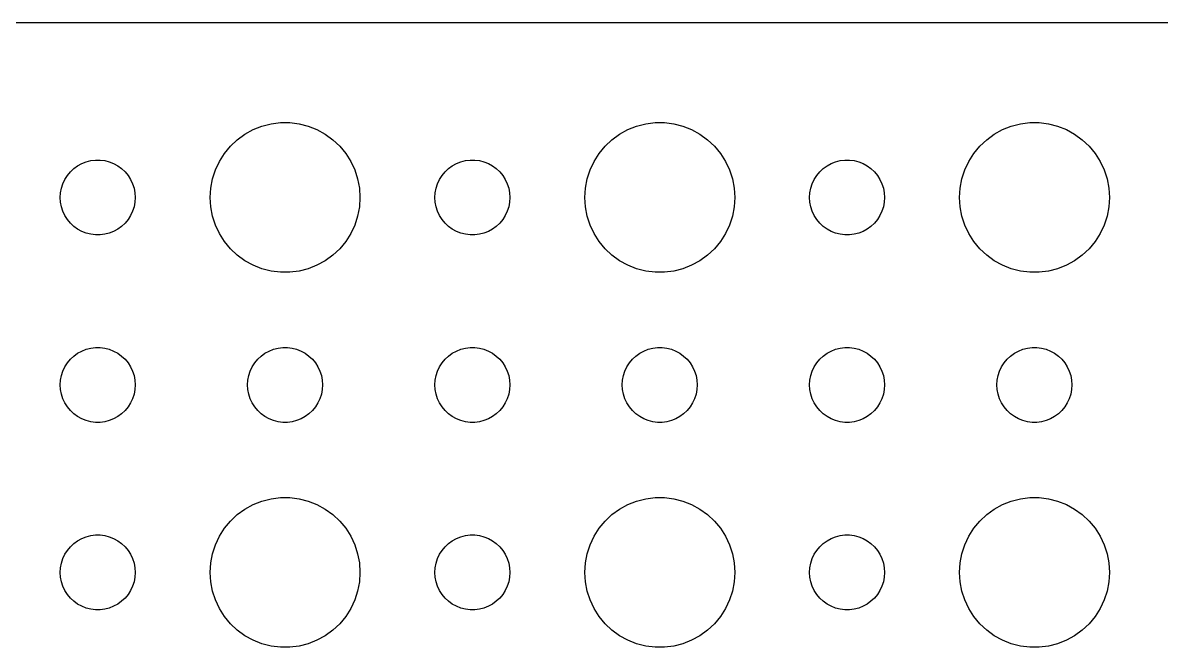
# Model space of a CAD drawing. Header units: metres. Extents: x -90 to 90, y -89 to 89.
# Drawn here: x -3 to 42.58, y 64.51 to 89.49 of the extents above; entities that cross this region are included whole.
import ezdxf

# ---------------------------------------------------------------- set-up
doc = ezdxf.new("R2010")
doc.units = ezdxf.units.M

msp = doc.modelspace()

# ---------------------------------------------------------------- linework, layer by layer
for p, q in [((84.8139, 89.4901), (-84.8139, 89.4901)), ((6.22266, 85.2145), (6.57294, 85.3532)), ((6.57294, 85.3532), (6.93785, 85.4469)), ((6.93785, 85.4469), (7.31161, 85.4941)), ((7.31161, 85.4941), (7.68837, 85.4941)), ((7.68837, 85.4941), (8.06213, 85.4469)), ((8.06213, 85.4469), (8.42705, 85.3532)), ((8.42705, 85.3532), (8.77733, 85.2145)), ((21.2227, 85.2145), (21.5729, 85.3532)), ((21.5729, 85.3532), (21.9379, 85.4469)), ((21.9379, 85.4469), (22.3116, 85.4941)), ((22.3116, 85.4941), (22.6884, 85.4941)), ((22.6884, 85.4941), (23.0621, 85.4469)), ((23.0621, 85.4469), (23.427, 85.3532)), ((23.427, 85.3532), (23.7773, 85.2145)), ((36.2227, 85.2145), (36.5729, 85.3532)), ((36.5729, 85.3532), (36.9379, 85.4469)), ((36.9379, 85.4469), (37.3116, 85.4941)), ((37.3116, 85.4941), (37.6884, 85.4941)), ((37.6884, 85.4941), (38.0621, 85.4469)), ((38.0621, 85.4469), (38.427, 85.3532)), ((38.427, 85.3532), (38.7773, 85.2145)), ((5.31308, 84.5536), (5.58772, 84.8115)), ((5.58772, 84.8115), (5.89252, 85.033)), ((5.89252, 85.033), (6.22266, 85.2145)), ((8.77733, 85.2145), (9.10747, 85.033)), ((9.10747, 85.033), (9.41226, 84.8115)), ((9.41226, 84.8115), (9.6869, 84.5536)), ((20.3131, 84.5536), (20.5877, 84.8115)), ((20.5877, 84.8115), (20.8925, 85.033)), ((20.8925, 85.033), (21.2227, 85.2145)), ((23.7773, 85.2145), (24.1075, 85.033)), ((24.1075, 85.033), (24.4123, 84.8115)), ((24.4123, 84.8115), (24.6869, 84.5536)), ((35.3131, 84.5536), (35.5877, 84.8115)), ((35.5877, 84.8115), (35.8925, 85.033)), ((35.8925, 85.033), (36.2227, 85.2145)), ((38.7773, 85.2145), (39.1075, 85.033)), ((39.1075, 85.033), (39.4123, 84.8115)), ((39.4123, 84.8115), (39.6869, 84.5536)), ((5.07294, 84.2634), (5.31308, 84.5536)), ((9.6869, 84.5536), (9.92705, 84.2634)), ((20.0729, 84.2634), (20.3131, 84.5536)), ((24.6869, 84.5536), (24.927, 84.2634)), ((35.0729, 84.2634), (35.3131, 84.5536)), ((39.6869, 84.5536), (39.927, 84.2634)), ((-0.63866, 83.8572), (-0.46352, 83.9266)), ((-0.46352, 83.9266), (-0.28107, 83.9734)), ((-0.28107, 83.9734), (-0.09418, 83.997)), ((-0.09418, 83.997), (0.09418, 83.997)), ((0.09418, 83.997), (0.28107, 83.9734)), ((0.28107, 83.9734), (0.46352, 83.9266)), ((0.46352, 83.9266), (0.63866, 83.8572)), ((4.71066, 83.6044), (4.87108, 83.9453)), ((4.87108, 83.9453), (5.07294, 84.2634)), ((9.92705, 84.2634), (10.1289, 83.9453)), ((10.1289, 83.9453), (10.2893, 83.6044)), ((14.3613, 83.8572), (14.5365, 83.9266)), ((14.5365, 83.9266), (14.7189, 83.9734)), ((14.7189, 83.9734), (14.9058, 83.997)), ((14.9058, 83.997), (15.0942, 83.997)), ((15.0942, 83.997), (15.2811, 83.9734)), ((15.2811, 83.9734), (15.4635, 83.9266)), ((15.4635, 83.9266), (15.6387, 83.8572)), ((19.7107, 83.6044), (19.8711, 83.9453)), ((19.8711, 83.9453), (20.0729, 84.2634)), ((24.927, 84.2634), (25.1289, 83.9453)), ((25.1289, 83.9453), (25.2893, 83.6044)), ((29.3613, 83.8572), (29.5365, 83.9266)), ((29.5365, 83.9266), (29.7189, 83.9734)), ((29.7189, 83.9734), (29.9058, 83.997)), ((29.9058, 83.997), (30.0942, 83.997)), ((30.0942, 83.997), (30.2811, 83.9734)), ((30.2811, 83.9734), (30.4635, 83.9266)), ((30.4635, 83.9266), (30.6387, 83.8572)), ((34.7107, 83.6044), (34.8711, 83.9453)), ((34.8711, 83.9453), (35.0729, 84.2634)), ((39.927, 84.2634), (40.1289, 83.9453)), ((40.1289, 83.9453), (40.2893, 83.6044)), ((-1.21352, 83.3817), (-1.09344, 83.5268)), ((-1.09344, 83.5268), (-0.95613, 83.6558)), ((-0.95613, 83.6558), (-0.80373, 83.7665)), ((-0.80373, 83.7665), (-0.63866, 83.8572)), ((0.63866, 83.8572), (0.80373, 83.7665)), ((0.80373, 83.7665), (0.95613, 83.6558)), ((0.95613, 83.6558), (1.09344, 83.5268)), ((1.09344, 83.5268), (1.21352, 83.3817)), ((4.59424, 83.2461), (4.71066, 83.6044)), ((10.2893, 83.6044), (10.4057, 83.2461)), ((13.7865, 83.3817), (13.9065, 83.5268)), ((13.9065, 83.5268), (14.0439, 83.6558)), ((14.0439, 83.6558), (14.1963, 83.7665)), ((14.1963, 83.7665), (14.3613, 83.8572)), ((15.6387, 83.8572), (15.8037, 83.7665)), ((15.8037, 83.7665), (15.9561, 83.6558)), ((15.9561, 83.6558), (16.0934, 83.5268)), ((16.0934, 83.5268), (16.2135, 83.3817)), ((19.5942, 83.2461), (19.7107, 83.6044)), ((25.2893, 83.6044), (25.4057, 83.2461)), ((28.7865, 83.3817), (28.9065, 83.5268)), ((28.9065, 83.5268), (29.0439, 83.6558)), ((29.0439, 83.6558), (29.1963, 83.7665)), ((29.1963, 83.7665), (29.3613, 83.8572)), ((30.6387, 83.8572), (30.8037, 83.7665)), ((30.8037, 83.7665), (30.9561, 83.6558)), ((30.9561, 83.6558), (31.0934, 83.5268)), ((31.0934, 83.5268), (31.2135, 83.3817)), ((34.5942, 83.2461), (34.7107, 83.6044)), ((40.2893, 83.6044), (40.4057, 83.2461)), ((-1.45287, 82.873), (-1.39465, 83.0522)), ((-1.39465, 83.0522), (-1.31445, 83.2226)), ((-1.31445, 83.2226), (-1.21352, 83.3817)), ((1.21352, 83.3817), (1.31445, 83.2226)), ((1.31445, 83.2226), (1.39465, 83.0522)), ((1.39465, 83.0522), (1.45287, 82.873)), ((4.52365, 82.876), (4.59424, 83.2461)), ((10.4057, 83.2461), (10.4763, 82.876)), ((13.5471, 82.873), (13.6053, 83.0522)), ((13.6053, 83.0522), (13.6855, 83.2226)), ((13.6855, 83.2226), (13.7865, 83.3817)), ((16.2135, 83.3817), (16.3145, 83.2226)), ((16.3145, 83.2226), (16.3947, 83.0522)), ((16.3947, 83.0522), (16.4529, 82.873)), ((19.5237, 82.876), (19.5942, 83.2461)), ((25.4057, 83.2461), (25.4763, 82.876)), ((28.5471, 82.873), (28.6053, 83.0522)), ((28.6053, 83.0522), (28.6855, 83.2226)), ((28.6855, 83.2226), (28.7865, 83.3817)), ((31.2135, 83.3817), (31.3145, 83.2226)), ((31.3145, 83.2226), (31.3947, 83.0522)), ((31.3947, 83.0522), (31.4529, 82.873)), ((34.5237, 82.876), (34.5942, 83.2461)), ((40.4057, 83.2461), (40.4763, 82.876)), ((-1.5, 82.5), (-1.48816, 82.688)), ((-1.48816, 82.312), (-1.5, 82.5)), ((-1.48816, 82.688), (-1.45287, 82.873)), ((1.45287, 82.873), (1.48816, 82.688)), ((1.48816, 82.688), (1.5, 82.5)), ((1.5, 82.5), (1.48816, 82.312)), ((4.5, 82.5), (4.52365, 82.876)), ((4.52365, 82.124), (4.5, 82.5)), ((10.4763, 82.876), (10.5, 82.5)), ((10.5, 82.5), (10.4763, 82.124)), ((13.5, 82.5), (13.5118, 82.688)), ((13.5118, 82.312), (13.5, 82.5)), ((13.5118, 82.688), (13.5471, 82.873)), ((16.4529, 82.873), (16.4882, 82.688)), ((16.4882, 82.688), (16.5, 82.5)), ((16.5, 82.5), (16.4882, 82.312)), ((19.5, 82.5), (19.5237, 82.876)), ((19.5237, 82.124), (19.5, 82.5)), ((25.4763, 82.876), (25.5, 82.5)), ((25.5, 82.5), (25.4763, 82.124)), ((28.5, 82.5), (28.5118, 82.688)), ((28.5118, 82.312), (28.5, 82.5)), ((28.5118, 82.688), (28.5471, 82.873)), ((31.4529, 82.873), (31.4882, 82.688)), ((31.4882, 82.688), (31.5, 82.5)), ((31.5, 82.5), (31.4882, 82.312)), ((34.5, 82.5), (34.5237, 82.876)), ((34.5237, 82.124), (34.5, 82.5)), ((40.4763, 82.876), (40.5, 82.5)), ((40.5, 82.5), (40.4763, 82.124)), ((-1.45287, 82.127), (-1.48816, 82.312)), ((-1.39465, 81.9478), (-1.45287, 82.127)), ((1.45287, 82.127), (1.39465, 81.9478)), ((1.48816, 82.312), (1.45287, 82.127)), ((4.59424, 81.7539), (4.52365, 82.124)), ((10.4763, 82.124), (10.4057, 81.7539)), ((13.5471, 82.127), (13.5118, 82.312)), ((13.6053, 81.9478), (13.5471, 82.127)), ((16.4529, 82.127), (16.3947, 81.9478)), ((16.4882, 82.312), (16.4529, 82.127)), ((19.5942, 81.7539), (19.5237, 82.124)), ((25.4763, 82.124), (25.4057, 81.7539)), ((28.5471, 82.127), (28.5118, 82.312)), ((28.6053, 81.9478), (28.5471, 82.127)), ((31.4529, 82.127), (31.3947, 81.9478)), ((31.4882, 82.312), (31.4529, 82.127)), ((34.5942, 81.7539), (34.5237, 82.124)), ((40.4763, 82.124), (40.4057, 81.7539)), ((-1.31445, 81.7774), (-1.39465, 81.9478)), ((-1.21352, 81.6183), (-1.31445, 81.7774)), ((-1.09344, 81.4732), (-1.21352, 81.6183)), ((1.21352, 81.6183), (1.09344, 81.4732)), ((1.31445, 81.7774), (1.21352, 81.6183)), ((1.39465, 81.9478), (1.31445, 81.7774)), ((4.71066, 81.3956), (4.59424, 81.7539)), ((10.4057, 81.7539), (10.2893, 81.3956)), ((13.6855, 81.7774), (13.6053, 81.9478)), ((13.7865, 81.6183), (13.6855, 81.7774)), ((13.9065, 81.4732), (13.7865, 81.6183)), ((16.2135, 81.6183), (16.0934, 81.4732)), ((16.3145, 81.7774), (16.2135, 81.6183)), ((16.3947, 81.9478), (16.3145, 81.7774)), ((19.7107, 81.3956), (19.5942, 81.7539)), ((25.4057, 81.7539), (25.2893, 81.3956)), ((28.6855, 81.7774), (28.6053, 81.9478)), ((28.7865, 81.6183), (28.6855, 81.7774)), ((28.9065, 81.4732), (28.7865, 81.6183)), ((31.2135, 81.6183), (31.0934, 81.4732)), ((31.3145, 81.7774), (31.2135, 81.6183)), ((31.3947, 81.9478), (31.3145, 81.7774)), ((34.7107, 81.3956), (34.5942, 81.7539)), ((40.4057, 81.7539), (40.2893, 81.3956)), ((-0.95613, 81.3442), (-1.09344, 81.4732)), ((-0.80373, 81.2335), (-0.95613, 81.3442)), ((-0.63866, 81.1428), (-0.80373, 81.2335)), ((-0.46352, 81.0734), (-0.63866, 81.1428)), ((0.63866, 81.1428), (0.46352, 81.0734)), ((0.80373, 81.2335), (0.63866, 81.1428)), ((0.95613, 81.3442), (0.80373, 81.2335)), ((1.09344, 81.4732), (0.95613, 81.3442)), ((4.87108, 81.0547), (4.71066, 81.3956)), ((10.2893, 81.3956), (10.1289, 81.0547)), ((14.0439, 81.3442), (13.9065, 81.4732)), ((14.1963, 81.2335), (14.0439, 81.3442)), ((14.3613, 81.1428), (14.1963, 81.2335)), ((14.5365, 81.0734), (14.3613, 81.1428)), ((15.6387, 81.1428), (15.4635, 81.0734)), ((15.8037, 81.2335), (15.6387, 81.1428)), ((15.9561, 81.3442), (15.8037, 81.2335)), ((16.0934, 81.4732), (15.9561, 81.3442)), ((19.8711, 81.0547), (19.7107, 81.3956)), ((25.2893, 81.3956), (25.1289, 81.0547)), ((29.0439, 81.3442), (28.9065, 81.4732)), ((29.1963, 81.2335), (29.0439, 81.3442)), ((29.3613, 81.1428), (29.1963, 81.2335)), ((29.5365, 81.0734), (29.3613, 81.1428)), ((30.6387, 81.1428), (30.4635, 81.0734)), ((30.8037, 81.2335), (30.6387, 81.1428)), ((30.9561, 81.3442), (30.8037, 81.2335)), ((31.0934, 81.4732), (30.9561, 81.3442)), ((34.8711, 81.0547), (34.7107, 81.3956)), ((40.2893, 81.3956), (40.1289, 81.0547)), ((-0.28107, 81.0266), (-0.46352, 81.0734)), ((-0.09418, 81.003), (-0.28107, 81.0266)), ((0.09418, 81.003), (-0.09418, 81.003)), ((0.28107, 81.0266), (0.09418, 81.003)), ((0.46352, 81.0734), (0.28107, 81.0266)), ((5.07294, 80.7366), (4.87108, 81.0547)), ((5.31308, 80.4464), (5.07294, 80.7366)), ((9.92705, 80.7366), (9.6869, 80.4464)), ((10.1289, 81.0547), (9.92705, 80.7366)), ((14.7189, 81.0266), (14.5365, 81.0734)), ((14.9058, 81.003), (14.7189, 81.0266)), ((15.0942, 81.003), (14.9058, 81.003)), ((15.2811, 81.0266), (15.0942, 81.003)), ((15.4635, 81.0734), (15.2811, 81.0266)), ((20.0729, 80.7366), (19.8711, 81.0547)), ((20.3131, 80.4464), (20.0729, 80.7366)), ((24.927, 80.7366), (24.6869, 80.4464)), ((25.1289, 81.0547), (24.927, 80.7366)), ((29.7189, 81.0266), (29.5365, 81.0734)), ((29.9058, 81.003), (29.7189, 81.0266)), ((30.0942, 81.003), (29.9058, 81.003)), ((30.2811, 81.0266), (30.0942, 81.003)), ((30.4635, 81.0734), (30.2811, 81.0266)), ((35.0729, 80.7366), (34.8711, 81.0547)), ((35.3131, 80.4464), (35.0729, 80.7366)), ((39.927, 80.7366), (39.6869, 80.4464)), ((40.1289, 81.0547), (39.927, 80.7366)), ((5.58772, 80.1885), (5.31308, 80.4464)), ((9.6869, 80.4464), (9.41226, 80.1885)), ((20.5877, 80.1885), (20.3131, 80.4464)), ((24.6869, 80.4464), (24.4123, 80.1885)), ((35.5877, 80.1885), (35.3131, 80.4464)), ((39.6869, 80.4464), (39.4123, 80.1885)), ((5.89252, 79.967), (5.58772, 80.1885)), ((6.22266, 79.7855), (5.89252, 79.967)), ((6.57294, 79.6468), (6.22266, 79.7855)), ((8.77733, 79.7855), (8.42705, 79.6468)), ((9.10747, 79.967), (8.77733, 79.7855)), ((9.41226, 80.1885), (9.10747, 79.967)), ((20.8925, 79.967), (20.5877, 80.1885)), ((21.2227, 79.7855), (20.8925, 79.967)), ((21.5729, 79.6468), (21.2227, 79.7855)), ((23.7773, 79.7855), (23.427, 79.6468)), ((24.1075, 79.967), (23.7773, 79.7855)), ((24.4123, 80.1885), (24.1075, 79.967)), ((35.8925, 79.967), (35.5877, 80.1885)), ((36.2227, 79.7855), (35.8925, 79.967)), ((36.5729, 79.6468), (36.2227, 79.7855)), ((38.7773, 79.7855), (38.427, 79.6468)), ((39.1075, 79.967), (38.7773, 79.7855)), ((39.4123, 80.1885), (39.1075, 79.967)), ((6.93785, 79.5531), (6.57294, 79.6468)), ((7.31161, 79.5059), (6.93785, 79.5531)), ((7.68837, 79.5059), (7.31161, 79.5059)), ((8.06213, 79.5531), (7.68837, 79.5059)), ((8.42705, 79.6468), (8.06213, 79.5531)), ((21.9379, 79.5531), (21.5729, 79.6468)), ((22.3116, 79.5059), (21.9379, 79.5531)), ((22.6884, 79.5059), (22.3116, 79.5059)), ((23.0621, 79.5531), (22.6884, 79.5059)), ((23.427, 79.6468), (23.0621, 79.5531)), ((36.9379, 79.5531), (36.5729, 79.6468)), ((37.3116, 79.5059), (36.9379, 79.5531)), ((37.6884, 79.5059), (37.3116, 79.5059)), ((38.0621, 79.5531), (37.6884, 79.5059)), ((38.427, 79.6468), (38.0621, 79.5531)), ((-1.09344, 76.0268), (-0.95613, 76.1558)), ((-0.95613, 76.1558), (-0.80373, 76.2665)), ((-0.80373, 76.2665), (-0.63866, 76.3572)), ((-0.63866, 76.3572), (-0.46352, 76.4266)), ((-0.46352, 76.4266), (-0.28107, 76.4734)), ((-0.28107, 76.4734), (-0.09418, 76.497)), ((-0.09418, 76.497), (0.09418, 76.497)), ((0.09418, 76.497), (0.28107, 76.4734)), ((0.28107, 76.4734), (0.46352, 76.4266)), ((0.46352, 76.4266), (0.63866, 76.3572)), ((0.63866, 76.3572), (0.80373, 76.2665)), ((0.80373, 76.2665), (0.95613, 76.1558)), ((0.95613, 76.1558), (1.09344, 76.0268)), ((6.40654, 76.0268), (6.54385, 76.1558)), ((6.54385, 76.1558), (6.69626, 76.2665)), ((6.69626, 76.2665), (6.86133, 76.3572)), ((6.86133, 76.3572), (7.03647, 76.4266)), ((7.03647, 76.4266), (7.21892, 76.4734)), ((7.21892, 76.4734), (7.40581, 76.497)), ((7.40581, 76.497), (7.59418, 76.497)), ((7.59418, 76.497), (7.78107, 76.4734)), ((7.78107, 76.4734), (7.96352, 76.4266)), ((7.96352, 76.4266), (8.13866, 76.3572)), ((8.13866, 76.3572), (8.30373, 76.2665)), ((8.30373, 76.2665), (8.45613, 76.1558)), ((8.45613, 76.1558), (8.59344, 76.0268)), ((13.9065, 76.0268), (14.0439, 76.1558)), ((14.0439, 76.1558), (14.1963, 76.2665)), ((14.1963, 76.2665), (14.3613, 76.3572)), ((14.3613, 76.3572), (14.5365, 76.4266)), ((14.5365, 76.4266), (14.7189, 76.4734)), ((14.7189, 76.4734), (14.9058, 76.497)), ((14.9058, 76.497), (15.0942, 76.497)), ((15.0942, 76.497), (15.2811, 76.4734)), ((15.2811, 76.4734), (15.4635, 76.4266)), ((15.4635, 76.4266), (15.6387, 76.3572)), ((15.6387, 76.3572), (15.8037, 76.2665)), ((15.8037, 76.2665), (15.9561, 76.1558)), ((15.9561, 76.1558), (16.0934, 76.0268)), ((21.4065, 76.0268), (21.5439, 76.1558)), ((21.5439, 76.1558), (21.6963, 76.2665)), ((21.6963, 76.2665), (21.8613, 76.3572)), ((21.8613, 76.3572), (22.0365, 76.4266)), ((22.0365, 76.4266), (22.2189, 76.4734)), ((22.2189, 76.4734), (22.4058, 76.497)), ((22.4058, 76.497), (22.5942, 76.497)), ((22.5942, 76.497), (22.7811, 76.4734)), ((22.7811, 76.4734), (22.9635, 76.4266)), ((22.9635, 76.4266), (23.1387, 76.3572)), ((23.1387, 76.3572), (23.3037, 76.2665)), ((23.3037, 76.2665), (23.4561, 76.1558)), ((23.4561, 76.1558), (23.5934, 76.0268)), ((28.9065, 76.0268), (29.0439, 76.1558)), ((29.0439, 76.1558), (29.1963, 76.2665)), ((29.1963, 76.2665), (29.3613, 76.3572)), ((29.3613, 76.3572), (29.5365, 76.4266)), ((29.5365, 76.4266), (29.7189, 76.4734)), ((29.7189, 76.4734), (29.9058, 76.497)), ((29.9058, 76.497), (30.0942, 76.497)), ((30.0942, 76.497), (30.2811, 76.4734)), ((30.2811, 76.4734), (30.4635, 76.4266)), ((30.4635, 76.4266), (30.6387, 76.3572)), ((30.6387, 76.3572), (30.8037, 76.2665)), ((30.8037, 76.2665), (30.9561, 76.1558)), ((30.9561, 76.1558), (31.0934, 76.0268)), ((36.4065, 76.0268), (36.5439, 76.1558)), ((36.5439, 76.1558), (36.6963, 76.2665)), ((36.6963, 76.2665), (36.8613, 76.3572)), ((36.8613, 76.3572), (37.0365, 76.4266)), ((37.0365, 76.4266), (37.2189, 76.4734)), ((37.2189, 76.4734), (37.4058, 76.497)), ((37.4058, 76.497), (37.5942, 76.497)), ((37.5942, 76.497), (37.7811, 76.4734)), ((37.7811, 76.4734), (37.9635, 76.4266)), ((37.9635, 76.4266), (38.1387, 76.3572)), ((38.1387, 76.3572), (38.3037, 76.2665)), ((38.3037, 76.2665), (38.4561, 76.1558)), ((38.4561, 76.1558), (38.5934, 76.0268)), ((-1.39465, 75.5522), (-1.31445, 75.7226)), ((-1.31445, 75.7226), (-1.21352, 75.8817)), ((-1.21352, 75.8817), (-1.09344, 76.0268)), ((1.09344, 76.0268), (1.21352, 75.8817)), ((1.21352, 75.8817), (1.31445, 75.7226)), ((1.31445, 75.7226), (1.39465, 75.5522)), ((6.10533, 75.5522), (6.18553, 75.7226)), ((6.18553, 75.7226), (6.28647, 75.8817)), ((6.28647, 75.8817), (6.40654, 76.0268)), ((8.59344, 76.0268), (8.71352, 75.8817)), ((8.71352, 75.8817), (8.81445, 75.7226)), ((8.81445, 75.7226), (8.89465, 75.5522)), ((13.6053, 75.5522), (13.6855, 75.7226)), ((13.6855, 75.7226), (13.7865, 75.8817)), ((13.7865, 75.8817), (13.9065, 76.0268)), ((16.0934, 76.0268), (16.2135, 75.8817)), ((16.2135, 75.8817), (16.3145, 75.7226)), ((16.3145, 75.7226), (16.3947, 75.5522)), ((21.1053, 75.5522), (21.1855, 75.7226)), ((21.1855, 75.7226), (21.2865, 75.8817)), ((21.2865, 75.8817), (21.4065, 76.0268)), ((23.5934, 76.0268), (23.7135, 75.8817)), ((23.7135, 75.8817), (23.8145, 75.7226)), ((23.8145, 75.7226), (23.8947, 75.5522)), ((28.6053, 75.5522), (28.6855, 75.7226)), ((28.6855, 75.7226), (28.7865, 75.8817)), ((28.7865, 75.8817), (28.9065, 76.0268)), ((31.0934, 76.0268), (31.2135, 75.8817)), ((31.2135, 75.8817), (31.3145, 75.7226)), ((31.3145, 75.7226), (31.3947, 75.5522)), ((36.1053, 75.5522), (36.1855, 75.7226)), ((36.1855, 75.7226), (36.2865, 75.8817)), ((36.2865, 75.8817), (36.4065, 76.0268)), ((38.5934, 76.0268), (38.7135, 75.8817)), ((38.7135, 75.8817), (38.8145, 75.7226)), ((38.8145, 75.7226), (38.8947, 75.5522)), ((-1.48816, 75.188), (-1.45287, 75.373)), ((-1.45287, 75.373), (-1.39465, 75.5522)), ((1.39465, 75.5522), (1.45287, 75.373)), ((1.45287, 75.373), (1.48816, 75.188)), ((6.01183, 75.188), (6.04712, 75.373)), ((6.04712, 75.373), (6.10533, 75.5522)), ((8.89465, 75.5522), (8.95287, 75.373)), ((8.95287, 75.373), (8.98816, 75.188)), ((13.5118, 75.188), (13.5471, 75.373)), ((13.5471, 75.373), (13.6053, 75.5522)), ((16.3947, 75.5522), (16.4529, 75.373)), ((16.4529, 75.373), (16.4882, 75.188)), ((21.0118, 75.188), (21.0471, 75.373)), ((21.0471, 75.373), (21.1053, 75.5522)), ((23.8947, 75.5522), (23.9529, 75.373)), ((23.9529, 75.373), (23.9882, 75.188)), ((28.5118, 75.188), (28.5471, 75.373)), ((28.5471, 75.373), (28.6053, 75.5522)), ((31.3947, 75.5522), (31.4529, 75.373)), ((31.4529, 75.373), (31.4882, 75.188)), ((36.0118, 75.188), (36.0471, 75.373)), ((36.0471, 75.373), (36.1053, 75.5522)), ((38.8947, 75.5522), (38.9529, 75.373)), ((38.9529, 75.373), (38.9882, 75.188)), ((-1.5, 75), (-1.48816, 75.188)), ((-1.48816, 74.812), (-1.5, 75)), ((-1.45287, 74.627), (-1.48816, 74.812)), ((1.48816, 74.812), (1.45287, 74.627)), ((1.48816, 75.188), (1.5, 75)), ((1.5, 75), (1.48816, 74.812)), ((6, 75), (6.01183, 75.188)), ((6.01183, 74.812), (6, 75)), ((6.04712, 74.627), (6.01183, 74.812)), ((8.98816, 74.812), (8.95287, 74.627)), ((8.98816, 75.188), (9, 75)), ((9, 75), (8.98816, 74.812)), ((13.5, 75), (13.5118, 75.188)), ((13.5118, 74.812), (13.5, 75)), ((13.5471, 74.627), (13.5118, 74.812)), ((16.4882, 74.812), (16.4529, 74.627)), ((16.4882, 75.188), (16.5, 75)), ((16.5, 75), (16.4882, 74.812)), ((21, 75), (21.0118, 75.188)), ((21.0118, 74.812), (21, 75)), ((21.0471, 74.627), (21.0118, 74.812)), ((23.9882, 74.812), (23.9529, 74.627)), ((23.9882, 75.188), (24, 75)), ((24, 75), (23.9882, 74.812)), ((28.5, 75), (28.5118, 75.188)), ((28.5118, 74.812), (28.5, 75)), ((28.5471, 74.627), (28.5118, 74.812)), ((31.4882, 74.812), (31.4529, 74.627)), ((31.4882, 75.188), (31.5, 75)), ((31.5, 75), (31.4882, 74.812)), ((36, 75), (36.0118, 75.188)), ((36.0118, 74.812), (36, 75)), ((36.0471, 74.627), (36.0118, 74.812)), ((38.9882, 74.812), (38.9529, 74.627)), ((38.9882, 75.188), (39, 75)), ((39, 75), (38.9882, 74.812)), ((-1.39465, 74.4478), (-1.45287, 74.627)), ((-1.31445, 74.2774), (-1.39465, 74.4478)), ((1.39465, 74.4478), (1.31445, 74.2774)), ((1.45287, 74.627), (1.39465, 74.4478)), ((6.10533, 74.4478), (6.04712, 74.627)), ((6.18553, 74.2774), (6.10533, 74.4478)), ((8.89465, 74.4478), (8.81445, 74.2774)), ((8.95287, 74.627), (8.89465, 74.4478)), ((13.6053, 74.4478), (13.5471, 74.627)), ((13.6855, 74.2774), (13.6053, 74.4478)), ((16.3947, 74.4478), (16.3145, 74.2774)), ((16.4529, 74.627), (16.3947, 74.4478)), ((21.1053, 74.4478), (21.0471, 74.627)), ((21.1855, 74.2774), (21.1053, 74.4478)), ((23.8947, 74.4478), (23.8145, 74.2774)), ((23.9529, 74.627), (23.8947, 74.4478)), ((28.6053, 74.4478), (28.5471, 74.627)), ((28.6855, 74.2774), (28.6053, 74.4478)), ((31.3947, 74.4478), (31.3145, 74.2774)), ((31.4529, 74.627), (31.3947, 74.4478)), ((36.1053, 74.4478), (36.0471, 74.627)), ((36.1855, 74.2774), (36.1053, 74.4478)), ((38.8947, 74.4478), (38.8145, 74.2774)), ((38.9529, 74.627), (38.8947, 74.4478)), ((-1.21352, 74.1183), (-1.31445, 74.2774)), ((-1.09344, 73.9732), (-1.21352, 74.1183)), ((-0.95613, 73.8442), (-1.09344, 73.9732)), ((-0.80373, 73.7335), (-0.95613, 73.8442)), ((0.95613, 73.8442), (0.80373, 73.7335)), ((1.09344, 73.9732), (0.95613, 73.8442)), ((1.21352, 74.1183), (1.09344, 73.9732)), ((1.31445, 74.2774), (1.21352, 74.1183)), ((6.28647, 74.1183), (6.18553, 74.2774)), ((6.40654, 73.9732), (6.28647, 74.1183)), ((6.54385, 73.8442), (6.40654, 73.9732)), ((6.69626, 73.7335), (6.54385, 73.8442)), ((8.45613, 73.8442), (8.30373, 73.7335)), ((8.59344, 73.9732), (8.45613, 73.8442)), ((8.71352, 74.1183), (8.59344, 73.9732)), ((8.81445, 74.2774), (8.71352, 74.1183)), ((13.7865, 74.1183), (13.6855, 74.2774)), ((13.9065, 73.9732), (13.7865, 74.1183)), ((14.0439, 73.8442), (13.9065, 73.9732)), ((14.1963, 73.7335), (14.0439, 73.8442)), ((15.9561, 73.8442), (15.8037, 73.7335)), ((16.0934, 73.9732), (15.9561, 73.8442)), ((16.2135, 74.1183), (16.0934, 73.9732)), ((16.3145, 74.2774), (16.2135, 74.1183)), ((21.2865, 74.1183), (21.1855, 74.2774)), ((21.4065, 73.9732), (21.2865, 74.1183)), ((21.5439, 73.8442), (21.4065, 73.9732)), ((21.6963, 73.7335), (21.5439, 73.8442)), ((23.4561, 73.8442), (23.3037, 73.7335)), ((23.5934, 73.9732), (23.4561, 73.8442)), ((23.7135, 74.1183), (23.5934, 73.9732)), ((23.8145, 74.2774), (23.7135, 74.1183)), ((28.7865, 74.1183), (28.6855, 74.2774)), ((28.9065, 73.9732), (28.7865, 74.1183)), ((29.0439, 73.8442), (28.9065, 73.9732)), ((29.1963, 73.7335), (29.0439, 73.8442)), ((30.9561, 73.8442), (30.8037, 73.7335)), ((31.0934, 73.9732), (30.9561, 73.8442)), ((31.2135, 74.1183), (31.0934, 73.9732)), ((31.3145, 74.2774), (31.2135, 74.1183)), ((36.2865, 74.1183), (36.1855, 74.2774)), ((36.4065, 73.9732), (36.2865, 74.1183)), ((36.5439, 73.8442), (36.4065, 73.9732)), ((36.6963, 73.7335), (36.5439, 73.8442)), ((38.4561, 73.8442), (38.3037, 73.7335)), ((38.5934, 73.9732), (38.4561, 73.8442)), ((38.7135, 74.1183), (38.5934, 73.9732)), ((38.8145, 74.2774), (38.7135, 74.1183)), ((-0.63866, 73.6428), (-0.80373, 73.7335)), ((-0.46352, 73.5734), (-0.63866, 73.6428)), ((-0.28107, 73.5266), (-0.46352, 73.5734)), ((-0.09418, 73.503), (-0.28107, 73.5266)), ((0.09418, 73.503), (-0.09418, 73.503)), ((0.28107, 73.5266), (0.09418, 73.503)), ((0.46352, 73.5734), (0.28107, 73.5266)), ((0.63866, 73.6428), (0.46352, 73.5734)), ((0.80373, 73.7335), (0.63866, 73.6428)), ((6.86133, 73.6428), (6.69626, 73.7335)), ((7.03647, 73.5734), (6.86133, 73.6428)), ((7.21892, 73.5266), (7.03647, 73.5734)), ((7.40581, 73.503), (7.21892, 73.5266)), ((7.59418, 73.503), (7.40581, 73.503)), ((7.78107, 73.5266), (7.59418, 73.503)), ((7.96352, 73.5734), (7.78107, 73.5266)), ((8.13866, 73.6428), (7.96352, 73.5734)), ((8.30373, 73.7335), (8.13866, 73.6428)), ((14.3613, 73.6428), (14.1963, 73.7335)), ((14.5365, 73.5734), (14.3613, 73.6428)), ((14.7189, 73.5266), (14.5365, 73.5734)), ((14.9058, 73.503), (14.7189, 73.5266)), ((15.0942, 73.503), (14.9058, 73.503)), ((15.2811, 73.5266), (15.0942, 73.503)), ((15.4635, 73.5734), (15.2811, 73.5266)), ((15.6387, 73.6428), (15.4635, 73.5734)), ((15.8037, 73.7335), (15.6387, 73.6428)), ((21.8613, 73.6428), (21.6963, 73.7335)), ((22.0365, 73.5734), (21.8613, 73.6428)), ((22.2189, 73.5266), (22.0365, 73.5734)), ((22.4058, 73.503), (22.2189, 73.5266)), ((22.5942, 73.503), (22.4058, 73.503)), ((22.7811, 73.5266), (22.5942, 73.503)), ((22.9635, 73.5734), (22.7811, 73.5266)), ((23.1387, 73.6428), (22.9635, 73.5734)), ((23.3037, 73.7335), (23.1387, 73.6428)), ((29.3613, 73.6428), (29.1963, 73.7335)), ((29.5365, 73.5734), (29.3613, 73.6428)), ((29.7189, 73.5266), (29.5365, 73.5734)), ((29.9058, 73.503), (29.7189, 73.5266)), ((30.0942, 73.503), (29.9058, 73.503)), ((30.2811, 73.5266), (30.0942, 73.503)), ((30.4635, 73.5734), (30.2811, 73.5266)), ((30.6387, 73.6428), (30.4635, 73.5734)), ((30.8037, 73.7335), (30.6387, 73.6428)), ((36.8613, 73.6428), (36.6963, 73.7335)), ((37.0365, 73.5734), (36.8613, 73.6428)), ((37.2189, 73.5266), (37.0365, 73.5734)), ((37.4058, 73.503), (37.2189, 73.5266)), ((37.5942, 73.503), (37.4058, 73.503)), ((37.7811, 73.5266), (37.5942, 73.503)), ((37.9635, 73.5734), (37.7811, 73.5266)), ((38.1387, 73.6428), (37.9635, 73.5734)), ((38.3037, 73.7335), (38.1387, 73.6428)), ((5.89252, 70.033), (6.22266, 70.2145)), ((6.22266, 70.2145), (6.57294, 70.3532)), ((6.57294, 70.3532), (6.93785, 70.4469)), ((6.93785, 70.4469), (7.31161, 70.4941)), ((7.31161, 70.4941), (7.68837, 70.4941)), ((7.68837, 70.4941), (8.06213, 70.4469)), ((8.06213, 70.4469), (8.42705, 70.3532)), ((8.42705, 70.3532), (8.77733, 70.2145)), ((8.77733, 70.2145), (9.10747, 70.033)), ((20.8925, 70.033), (21.2227, 70.2145)), ((21.2227, 70.2145), (21.5729, 70.3532)), ((21.5729, 70.3532), (21.9379, 70.4469)), ((21.9379, 70.4469), (22.3116, 70.4941)), ((22.3116, 70.4941), (22.6884, 70.4941)), ((22.6884, 70.4941), (23.0621, 70.4469)), ((23.0621, 70.4469), (23.427, 70.3532)), ((23.427, 70.3532), (23.7773, 70.2145)), ((23.7773, 70.2145), (24.1075, 70.033)), ((35.8925, 70.033), (36.2227, 70.2145)), ((36.2227, 70.2145), (36.5729, 70.3532)), ((36.5729, 70.3532), (36.9379, 70.4469)), ((36.9379, 70.4469), (37.3116, 70.4941)), ((37.3116, 70.4941), (37.6884, 70.4941)), ((37.6884, 70.4941), (38.0621, 70.4469)), ((38.0621, 70.4469), (38.427, 70.3532)), ((38.427, 70.3532), (38.7773, 70.2145)), ((38.7773, 70.2145), (39.1075, 70.033)), ((5.31308, 69.5536), (5.58772, 69.8115)), ((5.58772, 69.8115), (5.89252, 70.033)), ((9.10747, 70.033), (9.41226, 69.8115)), ((9.41226, 69.8115), (9.6869, 69.5536)), ((20.3131, 69.5536), (20.5877, 69.8115)), ((20.5877, 69.8115), (20.8925, 70.033)), ((24.1075, 70.033), (24.4123, 69.8115)), ((24.4123, 69.8115), (24.6869, 69.5536)), ((35.3131, 69.5536), (35.5877, 69.8115)), ((35.5877, 69.8115), (35.8925, 70.033)), ((39.1075, 70.033), (39.4123, 69.8115)), ((39.4123, 69.8115), (39.6869, 69.5536)), ((5.07294, 69.2634), (5.31308, 69.5536)), ((9.6869, 69.5536), (9.92705, 69.2634)), ((20.0729, 69.2634), (20.3131, 69.5536)), ((24.6869, 69.5536), (24.927, 69.2634)), ((35.0729, 69.2634), (35.3131, 69.5536)), ((39.6869, 69.5536), (39.927, 69.2634)), ((-0.80373, 68.7665), (-0.63866, 68.8572)), ((-0.63866, 68.8572), (-0.46352, 68.9266)), ((-0.46352, 68.9266), (-0.28107, 68.9734)), ((-0.28107, 68.9734), (-0.09418, 68.997)), ((-0.09418, 68.997), (0.09418, 68.997)), ((0.09418, 68.997), (0.28107, 68.9734)), ((0.28107, 68.9734), (0.46352, 68.9266)), ((0.46352, 68.9266), (0.63866, 68.8572)), ((0.63866, 68.8572), (0.80373, 68.7665)), ((4.71066, 68.6044), (4.87108, 68.9453)), ((4.87108, 68.9453), (5.07294, 69.2634)), ((9.92705, 69.2634), (10.1289, 68.9453)), ((10.1289, 68.9453), (10.2893, 68.6044)), ((14.1963, 68.7665), (14.3613, 68.8572)), ((14.3613, 68.8572), (14.5365, 68.9266)), ((14.5365, 68.9266), (14.7189, 68.9734)), ((14.7189, 68.9734), (14.9058, 68.997)), ((14.9058, 68.997), (15.0942, 68.997)), ((15.0942, 68.997), (15.2811, 68.9734)), ((15.2811, 68.9734), (15.4635, 68.9266)), ((15.4635, 68.9266), (15.6387, 68.8572)), ((15.6387, 68.8572), (15.8037, 68.7665)), ((19.7107, 68.6044), (19.8711, 68.9453)), ((19.8711, 68.9453), (20.0729, 69.2634)), ((24.927, 69.2634), (25.1289, 68.9453)), ((25.1289, 68.9453), (25.2893, 68.6044)), ((29.1963, 68.7665), (29.3613, 68.8572)), ((29.3613, 68.8572), (29.5365, 68.9266)), ((29.5365, 68.9266), (29.7189, 68.9734)), ((29.7189, 68.9734), (29.9058, 68.997)), ((29.9058, 68.997), (30.0942, 68.997)), ((30.0942, 68.997), (30.2811, 68.9734)), ((30.2811, 68.9734), (30.4635, 68.9266)), ((30.4635, 68.9266), (30.6387, 68.8572)), ((30.6387, 68.8572), (30.8037, 68.7665)), ((34.7107, 68.6044), (34.8711, 68.9453)), ((34.8711, 68.9453), (35.0729, 69.2634)), ((39.927, 69.2634), (40.1289, 68.9453)), ((40.1289, 68.9453), (40.2893, 68.6044)), ((-1.31445, 68.2226), (-1.21352, 68.3817)), ((-1.21352, 68.3817), (-1.09344, 68.5268)), ((-1.09344, 68.5268), (-0.95613, 68.6558)), ((-0.95613, 68.6558), (-0.80373, 68.7665)), ((0.80373, 68.7665), (0.95613, 68.6558)), ((0.95613, 68.6558), (1.09344, 68.5268)), ((1.09344, 68.5268), (1.21352, 68.3817)), ((1.21352, 68.3817), (1.31445, 68.2226)), ((4.59424, 68.2461), (4.71066, 68.6044)), ((10.2893, 68.6044), (10.4057, 68.2461)), ((13.6855, 68.2226), (13.7865, 68.3817)), ((13.7865, 68.3817), (13.9065, 68.5268)), ((13.9065, 68.5268), (14.0439, 68.6558)), ((14.0439, 68.6558), (14.1963, 68.7665)), ((15.8037, 68.7665), (15.9561, 68.6558)), ((15.9561, 68.6558), (16.0934, 68.5268)), ((16.0934, 68.5268), (16.2135, 68.3817)), ((16.2135, 68.3817), (16.3145, 68.2226)), ((19.5942, 68.2461), (19.7107, 68.6044)), ((25.2893, 68.6044), (25.4057, 68.2461)), ((28.6855, 68.2226), (28.7865, 68.3817)), ((28.7865, 68.3817), (28.9065, 68.5268)), ((28.9065, 68.5268), (29.0439, 68.6558)), ((29.0439, 68.6558), (29.1963, 68.7665)), ((30.8037, 68.7665), (30.9561, 68.6558)), ((30.9561, 68.6558), (31.0934, 68.5268)), ((31.0934, 68.5268), (31.2135, 68.3817)), ((31.2135, 68.3817), (31.3145, 68.2226)), ((34.5942, 68.2461), (34.7107, 68.6044)), ((40.2893, 68.6044), (40.4057, 68.2461)), ((-1.45287, 67.873), (-1.39465, 68.0522)), ((-1.39465, 68.0522), (-1.31445, 68.2226)), ((1.31445, 68.2226), (1.39465, 68.0522)), ((1.39465, 68.0522), (1.45287, 67.873)), ((4.52365, 67.876), (4.59424, 68.2461)), ((10.4057, 68.2461), (10.4763, 67.876)), ((13.5471, 67.873), (13.6053, 68.0522)), ((13.6053, 68.0522), (13.6855, 68.2226)), ((16.3145, 68.2226), (16.3947, 68.0522)), ((16.3947, 68.0522), (16.4529, 67.873)), ((19.5237, 67.876), (19.5942, 68.2461)), ((25.4057, 68.2461), (25.4763, 67.876)), ((28.5471, 67.873), (28.6053, 68.0522)), ((28.6053, 68.0522), (28.6855, 68.2226)), ((31.3145, 68.2226), (31.3947, 68.0522)), ((31.3947, 68.0522), (31.4529, 67.873)), ((34.5237, 67.876), (34.5942, 68.2461)), ((40.4057, 68.2461), (40.4763, 67.876)), ((-1.5, 67.5), (-1.48816, 67.688)), ((-1.48816, 67.312), (-1.5, 67.5)), ((-1.48816, 67.688), (-1.45287, 67.873)), ((1.45287, 67.873), (1.48816, 67.688)), ((1.48816, 67.688), (1.5, 67.5)), ((1.5, 67.5), (1.48816, 67.312)), ((4.5, 67.5), (4.52365, 67.876)), ((4.52365, 67.124), (4.5, 67.5)), ((10.4763, 67.876), (10.5, 67.5)), ((10.5, 67.5), (10.4763, 67.124)), ((13.5, 67.5), (13.5118, 67.688)), ((13.5118, 67.312), (13.5, 67.5)), ((13.5118, 67.688), (13.5471, 67.873)), ((16.4529, 67.873), (16.4882, 67.688)), ((16.4882, 67.688), (16.5, 67.5)), ((16.5, 67.5), (16.4882, 67.312)), ((19.5, 67.5), (19.5237, 67.876)), ((19.5237, 67.124), (19.5, 67.5)), ((25.4763, 67.876), (25.5, 67.5)), ((25.5, 67.5), (25.4763, 67.124)), ((28.5, 67.5), (28.5118, 67.688)), ((28.5118, 67.312), (28.5, 67.5)), ((28.5118, 67.688), (28.5471, 67.873)), ((31.4529, 67.873), (31.4882, 67.688)), ((31.4882, 67.688), (31.5, 67.5)), ((31.5, 67.5), (31.4882, 67.312)), ((34.5, 67.5), (34.5237, 67.876)), ((34.5237, 67.124), (34.5, 67.5)), ((40.4763, 67.876), (40.5, 67.5)), ((40.5, 67.5), (40.4763, 67.124)), ((-1.45287, 67.127), (-1.48816, 67.312)), ((-1.39465, 66.9478), (-1.45287, 67.127)), ((1.45287, 67.127), (1.39465, 66.9478)), ((1.48816, 67.312), (1.45287, 67.127)), ((4.59424, 66.7539), (4.52365, 67.124)), ((10.4763, 67.124), (10.4057, 66.7539)), ((13.5471, 67.127), (13.5118, 67.312)), ((13.6053, 66.9478), (13.5471, 67.127)), ((16.4529, 67.127), (16.3947, 66.9478)), ((16.4882, 67.312), (16.4529, 67.127)), ((19.5942, 66.7539), (19.5237, 67.124)), ((25.4763, 67.124), (25.4057, 66.7539)), ((28.5471, 67.127), (28.5118, 67.312)), ((28.6053, 66.9478), (28.5471, 67.127)), ((31.4529, 67.127), (31.3947, 66.9478)), ((31.4882, 67.312), (31.4529, 67.127)), ((34.5942, 66.7539), (34.5237, 67.124)), ((40.4763, 67.124), (40.4057, 66.7539)), ((-1.31445, 66.7774), (-1.39465, 66.9478)), ((-1.21352, 66.6183), (-1.31445, 66.7774)), ((-1.09344, 66.4732), (-1.21352, 66.6183)), ((1.21352, 66.6183), (1.09344, 66.4732)), ((1.31445, 66.7774), (1.21352, 66.6183)), ((1.39465, 66.9478), (1.31445, 66.7774)), ((4.71066, 66.3956), (4.59424, 66.7539)), ((10.4057, 66.7539), (10.2893, 66.3956)), ((13.6855, 66.7774), (13.6053, 66.9478)), ((13.7865, 66.6183), (13.6855, 66.7774)), ((13.9065, 66.4732), (13.7865, 66.6183)), ((16.2135, 66.6183), (16.0934, 66.4732)), ((16.3145, 66.7774), (16.2135, 66.6183)), ((16.3947, 66.9478), (16.3145, 66.7774)), ((19.7107, 66.3956), (19.5942, 66.7539)), ((25.4057, 66.7539), (25.2893, 66.3956)), ((28.6855, 66.7774), (28.6053, 66.9478)), ((28.7865, 66.6183), (28.6855, 66.7774)), ((28.9065, 66.4732), (28.7865, 66.6183)), ((31.2135, 66.6183), (31.0934, 66.4732)), ((31.3145, 66.7774), (31.2135, 66.6183)), ((31.3947, 66.9478), (31.3145, 66.7774)), ((34.7107, 66.3956), (34.5942, 66.7539)), ((40.4057, 66.7539), (40.2893, 66.3956)), ((-0.95613, 66.3442), (-1.09344, 66.4732)), ((-0.80373, 66.2335), (-0.95613, 66.3442)), ((-0.63866, 66.1428), (-0.80373, 66.2335)), ((-0.46352, 66.0734), (-0.63866, 66.1428)), ((0.63866, 66.1428), (0.46352, 66.0734)), ((0.80373, 66.2335), (0.63866, 66.1428)), ((0.95613, 66.3442), (0.80373, 66.2335)), ((1.09344, 66.4732), (0.95613, 66.3442)), ((4.87108, 66.0547), (4.71066, 66.3956)), ((10.2893, 66.3956), (10.1289, 66.0547)), ((14.0439, 66.3442), (13.9065, 66.4732)), ((14.1963, 66.2335), (14.0439, 66.3442)), ((14.3613, 66.1428), (14.1963, 66.2335)), ((14.5365, 66.0734), (14.3613, 66.1428)), ((15.6387, 66.1428), (15.4635, 66.0734)), ((15.8037, 66.2335), (15.6387, 66.1428)), ((15.9561, 66.3442), (15.8037, 66.2335)), ((16.0934, 66.4732), (15.9561, 66.3442)), ((19.8711, 66.0547), (19.7107, 66.3956)), ((25.2893, 66.3956), (25.1289, 66.0547)), ((29.0439, 66.3442), (28.9065, 66.4732)), ((29.1963, 66.2335), (29.0439, 66.3442)), ((29.3613, 66.1428), (29.1963, 66.2335)), ((29.5365, 66.0734), (29.3613, 66.1428)), ((30.6387, 66.1428), (30.4635, 66.0734)), ((30.8037, 66.2335), (30.6387, 66.1428)), ((30.9561, 66.3442), (30.8037, 66.2335)), ((31.0934, 66.4732), (30.9561, 66.3442)), ((34.8711, 66.0547), (34.7107, 66.3956)), ((40.2893, 66.3956), (40.1289, 66.0547)), ((-0.28107, 66.0266), (-0.46352, 66.0734)), ((-0.09418, 66.003), (-0.28107, 66.0266)), ((0.09418, 66.003), (-0.09418, 66.003)), ((0.28107, 66.0266), (0.09418, 66.003)), ((0.46352, 66.0734), (0.28107, 66.0266)), ((5.07294, 65.7366), (4.87108, 66.0547)), ((5.31308, 65.4464), (5.07294, 65.7366)), ((9.92705, 65.7366), (9.6869, 65.4464)), ((10.1289, 66.0547), (9.92705, 65.7366)), ((14.7189, 66.0266), (14.5365, 66.0734)), ((14.9058, 66.003), (14.7189, 66.0266)), ((15.0942, 66.003), (14.9058, 66.003)), ((15.2811, 66.0266), (15.0942, 66.003)), ((15.4635, 66.0734), (15.2811, 66.0266)), ((20.0729, 65.7366), (19.8711, 66.0547)), ((20.3131, 65.4464), (20.0729, 65.7366)), ((24.927, 65.7366), (24.6869, 65.4464)), ((25.1289, 66.0547), (24.927, 65.7366)), ((29.7189, 66.0266), (29.5365, 66.0734)), ((29.9058, 66.003), (29.7189, 66.0266)), ((30.0942, 66.003), (29.9058, 66.003)), ((30.2811, 66.0266), (30.0942, 66.003)), ((30.4635, 66.0734), (30.2811, 66.0266)), ((35.0729, 65.7366), (34.8711, 66.0547)), ((35.3131, 65.4464), (35.0729, 65.7366)), ((39.927, 65.7366), (39.6869, 65.4464)), ((40.1289, 66.0547), (39.927, 65.7366)), ((5.58772, 65.1885), (5.31308, 65.4464)), ((5.89252, 64.967), (5.58772, 65.1885)), ((9.41226, 65.1885), (9.10747, 64.967)), ((9.6869, 65.4464), (9.41226, 65.1885)), ((20.5877, 65.1885), (20.3131, 65.4464)), ((20.8925, 64.967), (20.5877, 65.1885)), ((24.4123, 65.1885), (24.1075, 64.967)), ((24.6869, 65.4464), (24.4123, 65.1885)), ((35.5877, 65.1885), (35.3131, 65.4464)), ((35.8925, 64.967), (35.5877, 65.1885)), ((39.4123, 65.1885), (39.1075, 64.967)), ((39.6869, 65.4464), (39.4123, 65.1885)), ((6.22266, 64.7855), (5.89252, 64.967)), ((6.57294, 64.6468), (6.22266, 64.7855)), ((8.77733, 64.7855), (8.42705, 64.6468)), ((9.10747, 64.967), (8.77733, 64.7855)), ((21.2227, 64.7855), (20.8925, 64.967)), ((21.5729, 64.6468), (21.2227, 64.7855)), ((23.7773, 64.7855), (23.427, 64.6468)), ((24.1075, 64.967), (23.7773, 64.7855)), ((36.2227, 64.7855), (35.8925, 64.967)), ((36.5729, 64.6468), (36.2227, 64.7855)), ((38.7773, 64.7855), (38.427, 64.6468)), ((39.1075, 64.967), (38.7773, 64.7855)), ((6.93785, 64.5531), (6.57294, 64.6468)), ((7.31161, 64.5059), (6.93785, 64.5531)), ((7.68837, 64.5059), (7.31161, 64.5059)), ((8.06213, 64.5531), (7.68837, 64.5059)), ((8.42705, 64.6468), (8.06213, 64.5531)), ((21.9379, 64.5531), (21.5729, 64.6468)), ((22.3116, 64.5059), (21.9379, 64.5531)), ((22.6884, 64.5059), (22.3116, 64.5059)), ((23.0621, 64.5531), (22.6884, 64.5059)), ((23.427, 64.6468), (23.0621, 64.5531)), ((36.9379, 64.5531), (36.5729, 64.6468)), ((37.3116, 64.5059), (36.9379, 64.5531)), ((37.6884, 64.5059), (37.3116, 64.5059)), ((38.0621, 64.5531), (37.6884, 64.5059)), ((38.427, 64.6468), (38.0621, 64.5531))]:
    msp.add_line(p, q)

doc.saveas('drawing.dxf')
